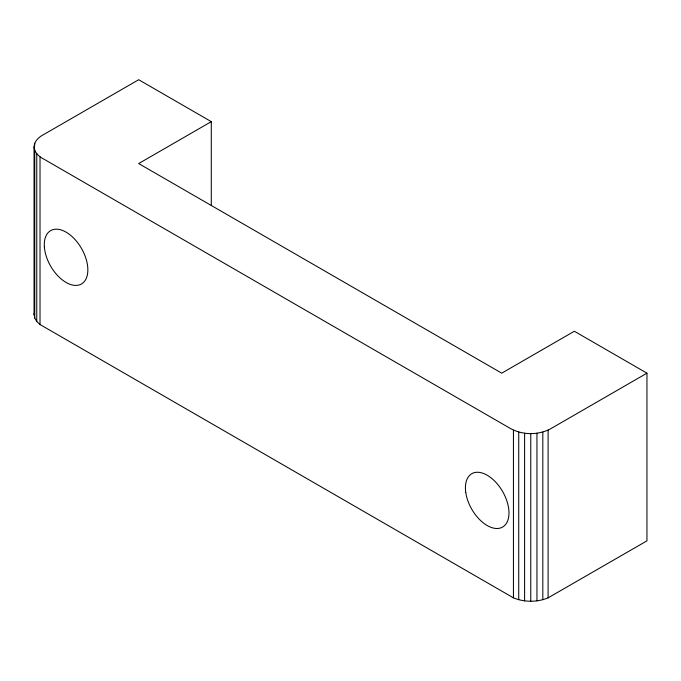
<?xml version="1.0" encoding="UTF-8"?>
<svg xmlns="http://www.w3.org/2000/svg" width="681" height="681" viewBox="0 0 681 681"><rect width="100%" height="100%" fill="white"/><g stroke="black" fill="none" stroke-linecap="round" stroke-linejoin="round"><path stroke-width="1.02" d="M211.289 121.644L138.677 163.559L501.727 373.171L574.338 331.247L646.95 373.171L646.95 540.85L548.103 597.85C537.147 602.379 524.396 602.379 513.44 597.85L40.017 324.522L36.765 321.466L34.74 318.07L34.05 314.511L34.05 146.824C34.314 140.865 39.319 136.685 44.282 134.217L138.677 79.72L211.289 121.644L211.289 205.483M34.05 314.511L34.39 312.724M646.95 373.171L552.555 427.668C539.599 435.602 521.944 435.602 508.988 427.668L44.35 159.405C39.37 156.945 34.339 152.791 34.05 146.824M548.103 430.162L548.103 597.85M542.817 432.035L542.817 599.723M536.943 433.201L536.943 600.889M530.771 433.593L530.771 601.28M524.608 433.201L524.608 600.889M518.735 432.035L518.735 599.723M513.44 430.162L513.44 597.85M40.017 156.834L40.017 324.522M36.765 153.778L36.765 321.466M34.722 143.257L34.722 145.376M34.74 150.39L34.74 318.07M44.35 246.692A30.807 17.783 60 0 0 78.383 285.152A30.807 17.783 60 0 0 75.472 240.035A30.807 17.783 60 0 0 44.35 246.692M465.761 492.457A30.807 17.783 60 0 0 501.259 527.715A30.807 17.783 60 0 0 494.585 480.982A30.807 17.783 60 0 0 465.761 492.457"/></g></svg>
